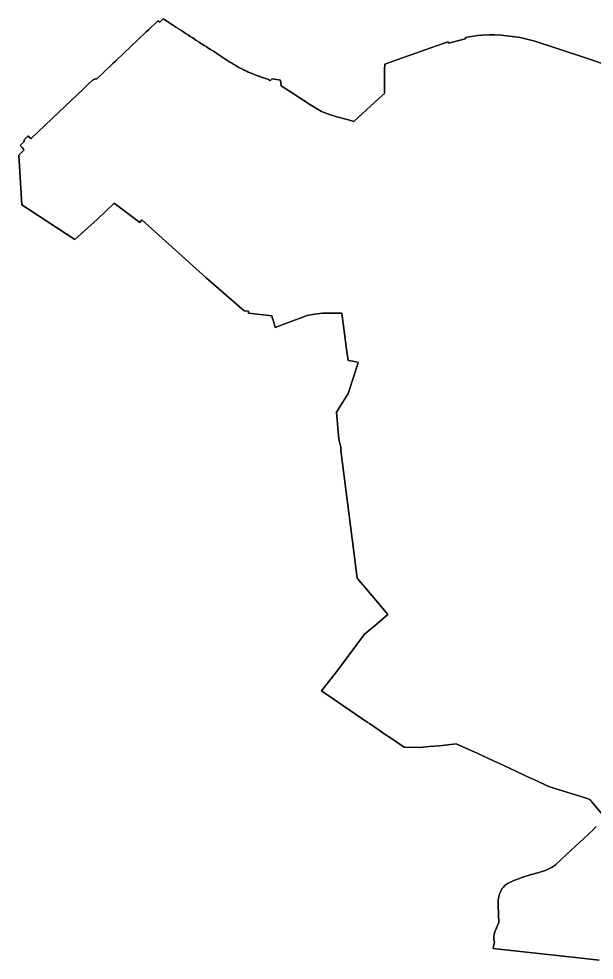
# Model space of a CAD drawing. Header units: inches. Extents: x 130170 to 284068, y 377793 to 804530.
# Drawn here: x 220498 to 222812, y 729660 to 733446 of the extents above; entities that cross this region are included whole.
import ezdxf

# ---------------------------------------------------------------- set-up
doc = ezdxf.new("R2010")
doc.units = ezdxf.units.IN
doc.header["$MEASUREMENT"] = 0
doc.layers.add('muni_il', color=7, linetype='Continuous')

msp = doc.modelspace()

# ---------------------------------------------------------------- linework, layer by layer
at = {"layer": 'muni_il'}
for points in [[(222876.4, 733255.1), (222780.9, 733287.3), (222663.4, 733326.8), (222569.2, 733357.3), (222557.2, 733360.5), (222514.8, 733370.4), (222492.2, 733374), (222437.2, 733380.3), (222410.4, 733381.2), (222389.4, 733380.8), (222360.4, 733379.4), (222344.1, 733378.1), (222309.2, 733373.2), (222293.9, 733370.7), (222295, 733364.8), (222226.6, 733348.4), (222225.2, 733353.3), (222208, 733347.5), (222177.3, 733336.8), (222131.7, 733320.6), (222095, 733307.6), (222040.7, 733288.9), (221969.5, 733263.2), (221968.6, 733241.3), (221968.2, 733145.8), (221946.2, 733125.5), (221845.5, 733032.7), (221823.8, 733039), (221777.4, 733051.1), (221751.5, 733059.8), (221728.1, 733067.5), (221715.1, 733072.9), (221701.3, 733080.6), (221661.8, 733105.8), (221661.5, 733105.9), (221661.3, 733106), (221661.1, 733106.2), (221660.8, 733106.3), (221660.6, 733106.5), (221660.4, 733106.7), (221660.2, 733106.8), (221660, 733107), (221659.8, 733107.2), (221659.6, 733107.4), (221659.4, 733107.6), (221659.2, 733107.8), (221659.1, 733107.9), (221625.3, 733129.6), (221604.9, 733142.8), (221553.2, 733176.5), (221550.5, 733199.6), (221550.5, 733199.6), (221543.9, 733201), (221517.3, 733204.7), (221509.2, 733197), (221506.7, 733199), (221501.8, 733201.7), (221500, 733202.7), (221494.4, 733204.9), (221490, 733206.3), (221486.6, 733207.3), (221477.6, 733210.2), (221472.9, 733211.7), (221464.8, 733214.5), (221461.1, 733215.8), (221455.7, 733217.9), (221432.8, 733226.9), (221429.3, 733228.3), (221421.1, 733231.9), (221415.3, 733234.7), (221406.9, 733238.6), (221402.8, 733240.6), (221390, 733247), (221380.8, 733251.8), (221370.8, 733257.6), (221366.1, 733260.2), (221361.5, 733263), (221352.8, 733268.3), (221347.2, 733271.9), (221334.3, 733280.1), (221326.3, 733285.3), (221310.5, 733295.7), (221302.5, 733300.9), (221295.7, 733305.5), (221292.6, 733307.7), (221280.7, 733315.5), (221271.3, 733321.1), (221270.8, 733321.2), (221270.5, 733321.4), (221269.5, 733321.9), (221261.8, 733327), (221253.3, 733332.5), (221251.1, 733333.9), (221248.8, 733335.3), (221243.5, 733338.5), (221237.4, 733342.9), (221229.2, 733348.1), (221228.8, 733348.4), (221223.7, 733351.6), (221222.6, 733352.3), (221219, 733354.6), (221210.1, 733360.4), (221197.3, 733368.8), (221196.1, 733369.6), (221187.8, 733375), (221178.6, 733380.9), (221168.7, 733387.1), (221160.4, 733392.9), (221159.1, 733393.8), (221157.3, 733395), (221149.6, 733400), (221140.8, 733405.6), (221138.8, 733406.9), (221129.3, 733412.8), (221123.8, 733416.8), (221115.7, 733422), (221103.1, 733430.3), (221101.8, 733431.1), (221099.9, 733432.4), (221092.1, 733437.6), (221084.7, 733442.2), (221079.3, 733445.7), (221064.9, 733432), (221056.8, 733437.3), (221020.8, 733403.1), (221010.9, 733393.7), (220977.3, 733361.8), (220920.9, 733308.1), (220890.1, 733278.7), (220886.8, 733275.6), (220876.3, 733265.7), (220834.7, 733226.1), (220818.3, 733210.5), (220814.2, 733206.6), (220811.7, 733204.1), (220807.7, 733204.2), (220806.4, 733204), (220803.8, 733203.6), (220802.3, 733203.1), (220800.1, 733202.3), (220798.6, 733201.5), (220796.6, 733200.4), (220795.3, 733199.4), (220793.5, 733197.9), (220793.2, 733197.7), (220793.2, 733197.7), (220777.5, 733182.8), (220756.6, 733162.9), (220657.3, 733068.5), (220549.6, 732966.1), (220549.1, 732965.7), (220548.6, 732965.4), (220548, 732965.2), (220547.3, 732965), (220546.7, 732965), (220546.1, 732965.1), (220545.5, 732965.2), (220544.9, 732965.5), (220544.4, 732965.8), (220543.9, 732966.3), (220536, 732974.8), (220517.8, 732957.6), (220521.2, 732954), (220521.2, 732954), (220503, 732936.8), (220511.6, 732927.8), (220515.7, 732923.4), (220516.1, 732923.1), (220520.2, 732918.7), (220498.3, 732898), (220510.9, 732697.7), (220723.8, 732557.7), (220814.2, 732639.8), (220882.3, 732705), (220984.9, 732626.8), (220992.9, 732636.8), (221249.9, 732405.8), (221251.1, 732404.7), (221403.7, 732270.8), (221422.4, 732269.7), (221421.6, 732261.8), (221515.6, 732251.3), (221516.4, 732248.6), (221517.4, 732245.1), (221521.8, 732229.5), (221524.7, 732219.5), (221528.9, 732204.8), (221578.4, 732223.3), (221657.9, 732252.8), (221688.7, 732257.4), (221718.9, 732261.8), (221721.4, 732261.8), (221756, 732261.8), (221762.1, 732261.8), (221797.7, 732261.8), (221816.2, 732116.6), (221821.9, 732071.8), (221841, 732068.4), (221859, 732065.2), (221863.9, 732064.3), (221863.1, 732062), (221822.9, 731938.8), (221775.6, 731863.4), (221785.1, 731754.9), (221793.6, 731722.5), (221793.7, 731710.2), (221844.9, 731302.2), (221858.2, 731196.3), (221963.2, 731072.9), (221967.6, 731067.8), (221982.4, 731050.3), (221931.8, 731007.9), (221888.8, 730971.5), (221780.1, 730824.7), (221740.5, 730775.4), (221714.9, 730743.6), (221729.3, 730733.7), (221736.4, 730728.8), (221899.6, 730617.3), (221907.7, 730611.8), (221951.7, 730581.7), (221967.7, 730570.7), (221992.4, 730553.8), (222047.1, 730516.5), (222111.6, 730514.9), (222148, 730519.8), (222189.4, 730522.5), (222223.1, 730526.6), (222256.4, 730530.7), (222343.4, 730490.7), (222389.3, 730469.5), (222421.8, 730454.6), (222427.9, 730451.8), (222496.6, 730420.1), (222555.1, 730392.6), (222563.1, 730388.9), (222591.9, 730375.3), (222632.2, 730356.9), (222771.6, 730314.1), (222784, 730310.2), (222789.7, 730307.4), (222795.1, 730304.4), (222798.8, 730300.5), (222802.1, 730296.5), (222841.6, 730249.3)], [(222841.6, 730249.3), (222802.1, 730296.5), (222798.8, 730300.5), (222795.1, 730304.4), (222789.7, 730307.4), (222784, 730310.2), (222771.6, 730314.1), (222632.2, 730356.9), (222591.9, 730375.3), (222563.1, 730388.9), (222555.1, 730392.6), (222496.6, 730420.1), (222427.9, 730451.8), (222421.8, 730454.6), (222389.3, 730469.5), (222343.4, 730490.7), (222256.4, 730530.7), (222223.1, 730526.6), (222189.4, 730522.5), (222148, 730519.8), (222111.6, 730514.9), (222047.1, 730516.5), (221992.4, 730553.8), (221967.7, 730570.7), (221951.7, 730581.7), (221907.7, 730611.8), (221899.6, 730617.3), (221736.4, 730728.8), (221729.3, 730733.7), (221714.9, 730743.6), (221714.9, 730743.6), (221740.5, 730775.4), (221780.1, 730824.7), (221888.8, 730971.5), (221931.8, 731007.9), (221982.4, 731050.3), (221967.6, 731067.8), (221963.2, 731072.9), (221858.2, 731196.3), (221844.9, 731302.2), (221793.7, 731710.2), (221793.6, 731722.5), (221785.1, 731754.9), (221775.6, 731863.4), (221822.9, 731938.8), (221863.1, 732062), (221863.9, 732064.3), (221859, 732065.2), (221841, 732068.4), (221821.9, 732071.8), (221816.2, 732116.6), (221797.7, 732261.8), (221762.1, 732261.8), (221756, 732261.8), (221721.4, 732261.8), (221718.9, 732261.8), (221688.7, 732257.4), (221657.9, 732252.8), (221578.4, 732223.3), (221528.9, 732204.8), (221524.7, 732219.5), (221521.8, 732229.5), (221517.4, 732245.1), (221516.4, 732248.6), (221515.6, 732251.3), (221421.6, 732261.8), (221422.4, 732269.7), (221403.7, 732270.8), (221251.1, 732404.7), (221249.9, 732405.8), (220992.9, 732636.8), (220984.9, 732626.8), (220882.3, 732705), (220814.2, 732639.8), (220723.8, 732557.7), (220510.9, 732697.7), (220498.3, 732898), (220520.2, 732918.7), (220516.1, 732923.1), (220515.7, 732923.4), (220511.6, 732927.8), (220503, 732936.8), (220521.2, 732954), (220521.2, 732954), (220517.8, 732957.6), (220536, 732974.8), (220543.9, 732966.3), (220544.4, 732965.8), (220544.9, 732965.5), (220545.5, 732965.2), (220546.1, 732965.1), (220546.7, 732965), (220547.3, 732965), (220548, 732965.2), (220548.6, 732965.4), (220549.1, 732965.7), (220549.6, 732966.1), (220657.3, 733068.5), (220756.6, 733162.9), (220777.5, 733182.8), (220793.2, 733197.7), (220793.2, 733197.7), (220793.5, 733197.9), (220795.3, 733199.4), (220796.6, 733200.4), (220798.6, 733201.5), (220800.1, 733202.3), (220802.3, 733203.1), (220803.8, 733203.6), (220806.4, 733204), (220807.7, 733204.2), (220811.7, 733204.1), (220814.2, 733206.6), (220818.3, 733210.5), (220834.7, 733226.1), (220876.3, 733265.7), (220886.8, 733275.6), (220890.1, 733278.7), (220920.9, 733308.1), (220977.3, 733361.8), (221010.9, 733393.7), (221020.8, 733403.1), (221056.8, 733437.3), (221064.9, 733432), (221079.3, 733445.7), (221084.7, 733442.2), (221092.1, 733437.6), (221099.9, 733432.4), (221101.8, 733431.1), (221103.1, 733430.3), (221115.7, 733422), (221123.8, 733416.8), (221129.3, 733412.8), (221138.8, 733406.9), (221140.8, 733405.6), (221149.6, 733400), (221157.3, 733395), (221159.1, 733393.8), (221160.4, 733392.9), (221168.7, 733387.1), (221178.6, 733380.9), (221187.8, 733375), (221196.1, 733369.6), (221197.3, 733368.8), (221210.1, 733360.4), (221219, 733354.6), (221222.6, 733352.3), (221223.7, 733351.6), (221228.8, 733348.4), (221229.2, 733348.1), (221237.4, 733342.9), (221243.5, 733338.5), (221248.8, 733335.3), (221251.1, 733333.9), (221253.3, 733332.5), (221261.8, 733327), (221269.5, 733321.9), (221270.5, 733321.4), (221270.8, 733321.2), (221271.3, 733321.1), (221280.7, 733315.5), (221292.6, 733307.7), (221295.7, 733305.5), (221302.5, 733300.9), (221310.5, 733295.7), (221326.3, 733285.3), (221334.3, 733280.1), (221347.2, 733271.9), (221352.8, 733268.3), (221361.5, 733263), (221366.1, 733260.2), (221370.8, 733257.6), (221380.8, 733251.8), (221390, 733247), (221402.8, 733240.6), (221406.9, 733238.6), (221415.3, 733234.7), (221421.1, 733231.9), (221429.3, 733228.3), (221432.8, 733226.9), (221455.7, 733217.9), (221461.1, 733215.8), (221464.8, 733214.5), (221472.9, 733211.7), (221477.6, 733210.2), (221486.6, 733207.3), (221490, 733206.3), (221494.4, 733204.9), (221500, 733202.7), (221501.8, 733201.7), (221506.7, 733199), (221509.2, 733197), (221517.3, 733204.7), (221543.9, 733201), (221550.5, 733199.6), (221550.5, 733199.6), (221553.2, 733176.5), (221604.9, 733142.8), (221625.3, 733129.6), (221659.1, 733107.9), (221659.2, 733107.8), (221659.4, 733107.6), (221659.6, 733107.4), (221659.8, 733107.2), (221660, 733107), (221660.2, 733106.8), (221660.4, 733106.7), (221660.6, 733106.5), (221660.8, 733106.3), (221661.1, 733106.2), (221661.3, 733106), (221661.5, 733105.9), (221661.8, 733105.8), (221701.3, 733080.6), (221715.1, 733072.9), (221728.1, 733067.5), (221751.5, 733059.8), (221777.4, 733051.1), (221823.8, 733039), (221845.5, 733032.7), (221946.2, 733125.5), (221968.2, 733145.8), (221968.6, 733241.3), (221969.5, 733263.2), (222040.7, 733288.9), (222095, 733307.6), (222131.7, 733320.6), (222177.3, 733336.8), (222208, 733347.5), (222225.2, 733353.3), (222226.6, 733348.4), (222295, 733364.8), (222293.9, 733370.7), (222309.2, 733373.2), (222344.1, 733378.1), (222360.4, 733379.4), (222389.4, 733380.8), (222410.4, 733381.2), (222437.2, 733380.3), (222492.2, 733374), (222514.8, 733370.4), (222557.2, 733360.5), (222569.2, 733357.3), (222663.4, 733326.8), (222780.9, 733287.3), (222876.4, 733255.1)], [(222820.4, 730197.7), (222807, 730182.7), (222702.2, 730085.7), (222656.4, 730042.9), (222642.3, 730034.3), (222639.8, 730032.9), (222629, 730027.1), (222618.9, 730022.6), (222611.1, 730019.4), (222598.1, 730015.6), (222591.4, 730013.6), (222590.1, 730013.2), (222555, 730003.2), (222524.9, 729993.4), (222514.8, 729990), (222510.9, 729988.6), (222488.5, 729980.4), (222477.5, 729975.6), (222465.4, 729969.1), (222454.5, 729961.2), (222445.2, 729952.1), (222441, 729946.8), (222437.1, 729940.4), (222432.2, 729930), (222431.1, 729927.1), (222427.9, 729914.9), (222426.7, 729906.6), (222426.2, 729903.6), (222425.5, 729887.6), (222427.2, 729838.4), (222428.1, 729815.7), (222427.8, 729811.9), (222427.8, 729811.2), (222426.9, 729807.2), (222426.3, 729805.8), (222418.7, 729789.8), (222414.3, 729779.2), (222413.8, 729777.5), (222413.3, 729776.3), (222411.5, 729770.6), (222411.2, 729769.4), (222409.5, 729762.7), (222409, 729760.6), (222408.8, 729758.1), (222408.3, 729753.2), (222408.4, 729746.1), (222408.5, 729744.8), (222408.5, 729742.9), (222409.7, 729737.1), (222410.6, 729734.3), (222410.7, 729733.6), (222411, 729733), (222411, 729732.8), (222411.1, 729732.7), (222411.2, 729732.6), (222405.8, 729710.1), (222405, 729707.2), (222416.3, 729705.8), (222441, 729702.9), (222453.3, 729702.2), (222748.8, 729669.3), (222832.3, 729660.1)], [(222832.3, 729660.1), (222748.8, 729669.3), (222453.3, 729702.2), (222441, 729702.9), (222416.3, 729705.8), (222405, 729707.2), (222405.8, 729710.1), (222411.2, 729732.6), (222411.1, 729732.7), (222411, 729732.8), (222411, 729733), (222410.7, 729733.6), (222410.6, 729734.3), (222409.7, 729737.1), (222408.5, 729742.9), (222408.5, 729744.8), (222408.4, 729746.1), (222408.3, 729753.2), (222408.8, 729758.1), (222409, 729760.6), (222409.5, 729762.7), (222411.2, 729769.4), (222411.5, 729770.6), (222413.3, 729776.3), (222413.8, 729777.5), (222414.3, 729779.2), (222418.7, 729789.8), (222426.3, 729805.8), (222426.9, 729807.2), (222427.8, 729811.2), (222427.8, 729811.9), (222428.1, 729815.7), (222427.2, 729838.4), (222425.5, 729887.6), (222426.2, 729903.6), (222426.7, 729906.6), (222427.9, 729914.9), (222431.1, 729927.1), (222432.2, 729930), (222437.1, 729940.4), (222441, 729946.8), (222445.2, 729952.1), (222454.5, 729961.2), (222465.4, 729969.1), (222477.5, 729975.6), (222488.5, 729980.4), (222510.9, 729988.6), (222514.8, 729990), (222524.9, 729993.4), (222555, 730003.2), (222590.1, 730013.2), (222591.4, 730013.6), (222598.1, 730015.6), (222611.1, 730019.4), (222618.9, 730022.6), (222629, 730027.1), (222639.8, 730032.9), (222642.3, 730034.3), (222656.4, 730042.9), (222702.2, 730085.7), (222807, 730182.7), (222820.4, 730197.7)]]:
    msp.add_lwpolyline(points, dxfattribs=at)

doc.saveas('drawing.dxf')
